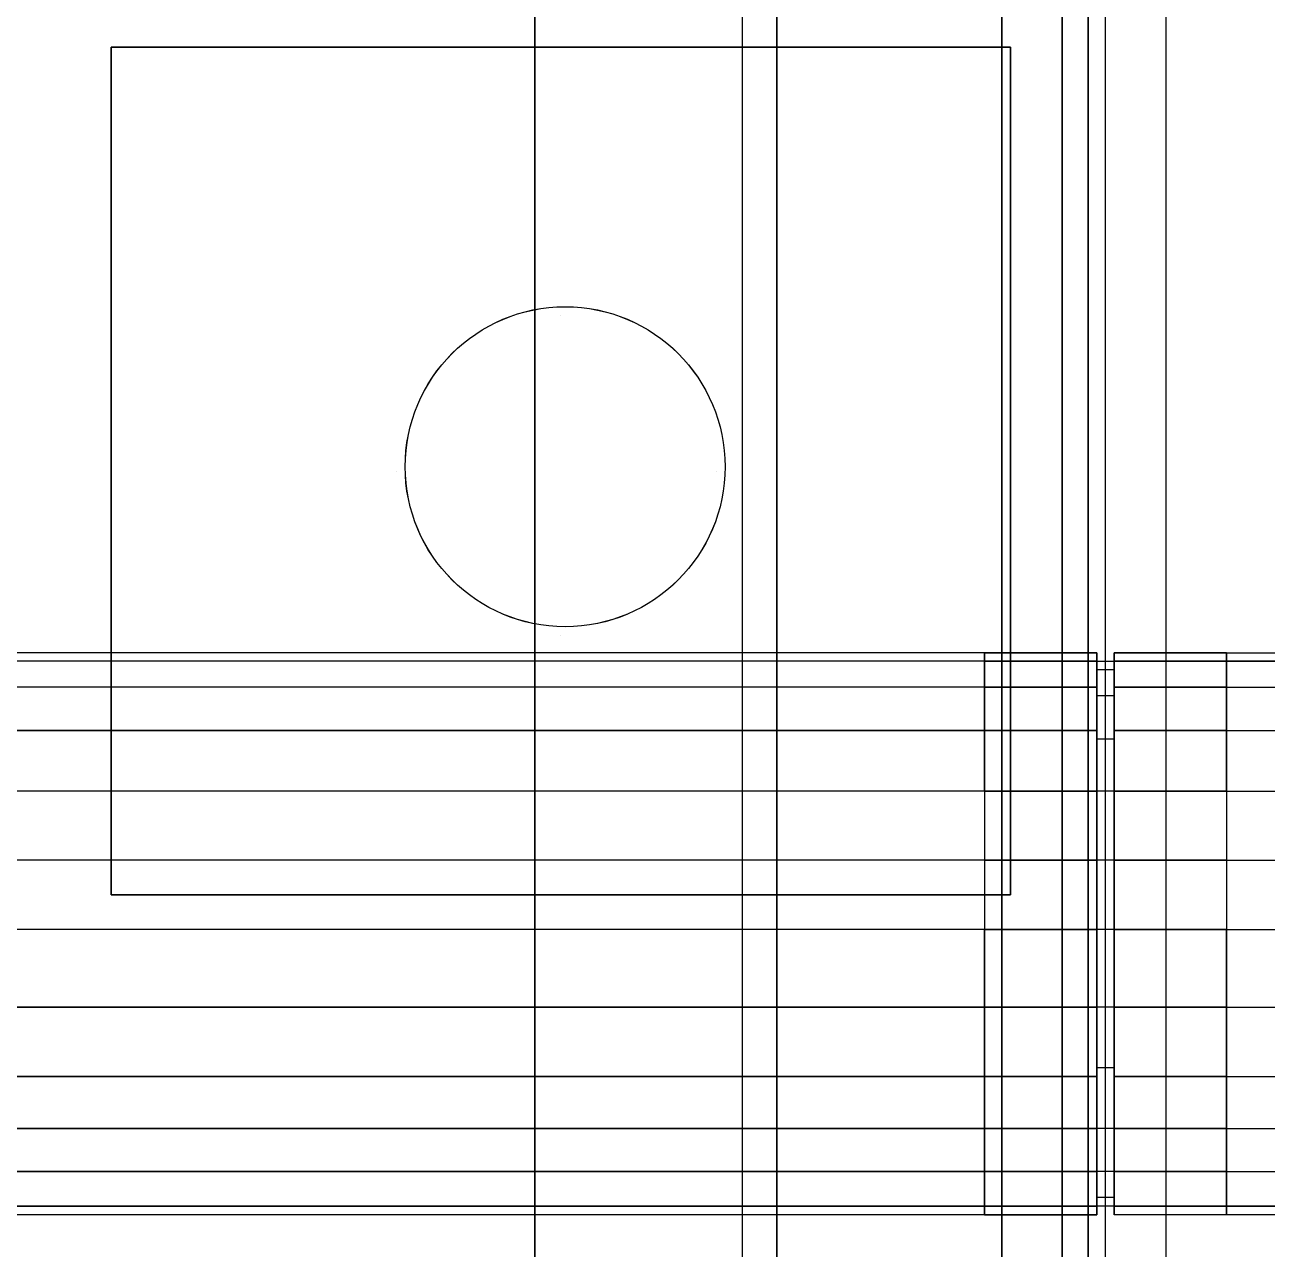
# Model space of a CAD drawing. Header units: metres. Extents: x 114 to 218, y 8 to 180.
# Drawn here: x 183.402 to 185.612, y 86.564 to 88.741 of the extents above; entities that cross this region are included whole.
import ezdxf

# ---------------------------------------------------------------- set-up
doc = ezdxf.new("R2010")
doc.units = ezdxf.units.M
doc.header["$MEASUREMENT"] = 0
for name, color, linetype in [('_Route', 7, 'Continuous'), ('A-2D-I-WALL', 7, 'Continuous'), ('A-3D-I-WALL', 7, 'Continuous'), ('E-LIGHT', 7, 'Continuous'), ('M-SA2S-Conn', 7, 'Continuous'), ('M-SA2S-Round', 7, 'Continuous'), ('PL-DCW-Pipe', 7, 'Continuous'), ('PL-DCW-Pipe_Fitting-Insulation', 7, 'Continuous')]:
    doc.layers.add(name, color=color, linetype=linetype)

msp = doc.modelspace()

# ---------------------------------------------------------------- linework, layer by layer
at = {"layer": '_Route', "color": 4, "true_color": 0x00ffff}
msp.add_lwpolyline([(185.2934, 89.3781), (185.2934, 84.7328)], dxfattribs=at)
msp.add_lwpolyline([(185.2934, 89.3781), (185.2934, 84.7328)], dxfattribs=at)
at = {"layer": 'A-2D-I-WALL', "color": 9, "true_color": 0xbababa}
for points in [[(184.6781, 86.1018), (184.6781, 89.7934)], [(184.3089, 89.7318), (184.3089, 86.1633)], [(184.7396, 86.1633), (184.7396, 89.7318)]]:
    msp.add_lwpolyline(points, dxfattribs=at)
at = {"layer": 'A-3D-I-WALL', "color": 42, "true_color": 0xdda500}
for points in [[(184.3089, 89.7318), (184.3089, 86.1633), (184.3089, 89.7318)], [(184.7396, 89.7318), (184.7396, 86.1633), (184.7396, 89.7318)]]:
    msp.add_lwpolyline(points, dxfattribs=at)
at = {"layer": 'E-LIGHT', "color": 5, "true_color": 0x0000ff}
for points in [[(183.5552, 87.1939), (183.5552, 88.7013), (185.1549, 88.7013), (185.1549, 87.1939), (185.1549, 88.7013), (183.5552, 88.7013), (183.5552, 87.1939)], [(183.5552, 88.7013), (183.5552, 88.7013)], [(183.5552, 88.7013), (183.5552, 88.7013)], [(185.1549, 88.7013), (185.1549, 88.7013)], [(185.1549, 88.7013), (185.1549, 88.7013)], [(184.3551, 88.2244), (184.3551, 88.2244)], [(184.0628, 87.9476), (184.0628, 87.9476)], [(184.6319, 87.9476), (184.6319, 87.9476)], [(184.3551, 87.6553), (184.3551, 87.6553)], [(185.1549, 87.1939), (183.5552, 87.1939), (185.1549, 87.1939)], [(183.5552, 87.1939), (183.5552, 87.1939)], [(183.5552, 87.1939), (183.5552, 87.1939)], [(185.1549, 87.1939), (185.1549, 87.1939)], [(185.1549, 87.1939), (185.1549, 87.1939)]]:
    msp.add_lwpolyline(points, dxfattribs=at)
for radius in [0.2846, 0.2845]:
    msp.add_circle((184.3627, 87.9553), radius, dxfattribs=at)
at = {"layer": 'M-SA2S-Conn', "color": 5, "true_color": 0x0000ff}
for points in [[(185.1088, 87.6245), (185.1088, 87.6092), (185.3087, 87.6092)], [(185.1088, 87.6092), (185.1088, 87.6245), (185.3087, 87.6245)], [(185.1088, 87.6245), (185.1088, 87.6245)], [(185.1088, 87.6092), (185.1088, 87.563), (185.3087, 87.563)], [(185.1088, 87.563), (185.1088, 87.6092), (185.3087, 87.6092)], [(185.1088, 87.6092), (185.1088, 87.6092)], [(185.1088, 87.6092), (185.1088, 87.6092)], [(185.3087, 87.2554), (185.3087, 87.3784), (185.3087, 87.4861), (185.3087, 87.563), (185.3087, 87.6092), (185.3087, 87.6245), (185.3087, 87.6092), (185.3087, 87.563), (185.3087, 87.4861), (185.3087, 87.3784), (185.3087, 87.2554), (185.3087, 87.1323), (185.3087, 86.9939), (185.3087, 86.8708), (185.3087, 86.7785), (185.3087, 86.7016), (185.3087, 86.6401), (185.3087, 86.6247), (185.3087, 86.6401), (185.3087, 86.7016), (185.3087, 86.7785), (185.3087, 86.8708), (185.3087, 86.9939), (185.3087, 87.1323), (185.3087, 87.2554)], [(185.3087, 87.6245), (185.3087, 87.6245)], [(185.3087, 87.6092), (185.3395, 87.6092), (185.3395, 87.5938), (185.3087, 87.5938)], [(185.3087, 86.6555), (185.3087, 86.6401), (185.3087, 86.6555), (185.3087, 86.7016), (185.3087, 86.7785), (185.3087, 86.8862), (185.3087, 86.9939), (185.3087, 87.1323), (185.3087, 87.2554), (185.3087, 87.3784), (185.3087, 87.4707), (185.3087, 87.5476), (185.3087, 87.5938), (185.3087, 87.6092), (185.3087, 87.5938), (185.3087, 87.5476), (185.3087, 87.4707), (185.3087, 87.3784), (185.3087, 87.2554), (185.3087, 87.1323), (185.3087, 86.9939), (185.3087, 86.8862), (185.3087, 86.7785), (185.3087, 86.7016), (185.3087, 86.6555)], [(185.3087, 87.6092), (185.3087, 87.6092)], [(185.3087, 87.6092), (185.3087, 87.6092)], [(185.3087, 87.6092), (185.3087, 87.6092)], [(185.5395, 87.6245), (185.5395, 87.6092), (185.3395, 87.6092)], [(185.5395, 87.6092), (185.5395, 87.6245), (185.3395, 87.6245)], [(185.3395, 87.6092), (185.3395, 87.563), (185.3395, 87.4861), (185.3395, 87.3784), (185.3395, 87.2554), (185.3395, 87.1323), (185.3395, 86.9939), (185.3395, 86.8708), (185.3395, 86.7785), (185.3395, 86.7016), (185.3395, 86.6401), (185.3395, 86.6247), (185.3395, 86.6401), (185.3395, 86.7016), (185.3395, 86.7785), (185.3395, 86.8708), (185.3395, 86.9939), (185.3395, 87.1323), (185.3395, 87.2554), (185.3395, 87.3784), (185.3395, 87.4861), (185.3395, 87.563), (185.3395, 87.6092), (185.3395, 87.6245), (185.3395, 87.6092)], [(185.3395, 87.6245), (185.3395, 87.6245)], [(185.5395, 87.6092), (185.5395, 87.563), (185.3395, 87.563)], [(185.5395, 87.563), (185.5395, 87.6092), (185.3395, 87.6092)], [(185.3395, 87.6092), (185.3395, 87.5938), (185.3395, 87.5476)], [(185.3395, 87.6092), (185.3395, 87.6092)], [(185.3395, 87.6092), (185.3395, 87.6092)], [(185.3395, 87.6092), (185.3395, 87.6092)], [(185.5395, 87.6245), (185.5395, 87.6245)], [(185.5395, 87.6092), (185.5395, 87.6092)], [(185.5395, 87.6092), (185.5395, 87.6092)], [(185.3395, 87.5938), (185.3087, 87.5938)], [(185.3395, 87.5938), (185.3395, 87.5476), (185.3087, 87.5476)], [(185.3087, 87.5938), (185.3087, 87.5938)], [(185.3087, 87.5938), (185.3087, 87.5938)], [(185.3395, 87.5938), (185.3395, 87.5938)], [(185.3395, 87.5938), (185.3395, 87.5938)], [(185.1088, 87.563), (185.1088, 87.4861), (185.3087, 87.4861)], [(185.1088, 87.4861), (185.1088, 87.563), (185.3087, 87.563)], [(185.1088, 87.563), (185.1088, 87.563)], [(185.1088, 87.563), (185.1088, 87.563)], [(185.3087, 87.563), (185.3087, 87.563)], [(185.3087, 87.563), (185.3087, 87.563)], [(185.3395, 87.4707), (185.3395, 87.5476), (185.3087, 87.5476)], [(185.3395, 87.5476), (185.3395, 87.4707), (185.3087, 87.4707)], [(185.3087, 87.5476), (185.3087, 87.5476)], [(185.3087, 87.5476), (185.3087, 87.5476)], [(185.5395, 87.563), (185.5395, 87.4861), (185.3395, 87.4861)], [(185.5395, 87.4861), (185.5395, 87.563), (185.3395, 87.563)], [(185.3395, 87.563), (185.3395, 87.563)], [(185.3395, 87.563), (185.3395, 87.563)], [(185.3395, 87.5476), (185.3395, 87.5476)], [(185.3395, 87.5476), (185.3395, 87.5476)], [(185.5395, 87.563), (185.5395, 87.563)], [(185.5395, 87.563), (185.5395, 87.563)], [(185.1088, 87.4861), (185.1088, 87.3784), (185.3087, 87.3784)], [(185.3087, 87.3784), (185.1088, 87.3784), (185.1088, 87.4861), (185.3087, 87.4861)], [(185.1088, 87.4861), (185.1088, 87.4861)], [(185.1088, 87.4861), (185.1088, 87.4861)], [(185.3087, 87.4861), (185.3087, 87.4861)], [(185.3087, 87.4861), (185.3087, 87.4861)], [(185.5395, 87.4861), (185.5395, 87.3784), (185.3395, 87.3784)], [(185.3395, 87.3784), (185.5395, 87.3784), (185.5395, 87.4861), (185.3395, 87.4861)], [(185.3395, 87.4861), (185.3395, 87.4861)], [(185.3395, 87.4861), (185.3395, 87.4861)], [(185.5395, 87.4861), (185.5395, 87.4861)], [(185.5395, 87.4861), (185.5395, 87.4861)], [(185.3395, 87.3784), (185.3395, 87.4707), (185.3087, 87.4707)], [(185.3395, 87.4707), (185.3395, 87.3784), (185.3087, 87.3784)], [(185.3087, 87.4707), (185.3087, 87.4707)], [(185.3087, 87.4707), (185.3087, 87.4707)], [(185.3395, 87.4707), (185.3395, 87.4707)], [(185.3395, 87.4707), (185.3395, 87.4707)], [(185.1088, 87.3784), (185.1088, 87.2554), (185.1088, 87.1323)], [(185.1088, 87.3784), (185.1088, 87.2554), (185.3087, 87.2554)], [(185.1088, 87.3784), (185.1088, 87.3784)], [(185.1088, 87.3784), (185.1088, 87.3784)], [(185.3395, 87.2554), (185.3395, 87.3784), (185.3087, 87.3784)], [(185.3395, 87.3784), (185.3395, 87.2554), (185.3087, 87.2554)], [(185.3087, 87.3784), (185.3087, 87.3784)], [(185.3087, 87.3784), (185.3087, 87.3784)], [(185.3087, 87.3784), (185.3087, 87.3784)], [(185.3087, 87.3784), (185.3087, 87.3784)], [(185.5395, 87.3784), (185.5395, 87.2554), (185.3395, 87.2554)], [(185.3395, 87.3784), (185.3395, 87.3784)], [(185.3395, 87.3784), (185.3395, 87.3784)], [(185.3395, 87.3784), (185.3395, 87.3784)], [(185.3395, 87.3784), (185.3395, 87.3784)], [(185.5395, 87.3784), (185.5395, 87.2554), (185.5395, 87.1323)], [(185.5395, 87.3784), (185.5395, 87.3784)], [(185.5395, 87.3784), (185.5395, 87.3784)], [(185.1088, 87.2554), (185.3087, 87.2554)], [(185.1088, 87.2554), (185.1088, 87.1323), (185.3087, 87.1323)], [(185.1088, 87.2554), (185.1088, 87.2554)], [(185.1088, 87.2554), (185.1088, 87.2554)], [(185.3395, 87.1323), (185.3395, 87.2554), (185.3087, 87.2554)], [(185.3395, 87.2554), (185.3395, 87.1323), (185.3087, 87.1323)], [(185.3087, 87.2554), (185.3087, 87.2554)], [(185.3087, 87.2554), (185.3087, 87.2554)], [(185.3087, 87.2554), (185.3087, 87.2554)], [(185.3087, 87.2554), (185.3087, 87.2554)], [(185.5395, 87.2554), (185.3395, 87.2554)], [(185.5395, 87.2554), (185.5395, 87.1323), (185.3395, 87.1323)], [(185.3395, 87.2554), (185.3395, 87.2554)], [(185.3395, 87.2554), (185.3395, 87.2554)], [(185.3395, 87.2554), (185.3395, 87.2554)], [(185.3395, 87.2554), (185.3395, 87.2554)], [(185.5395, 87.2554), (185.5395, 87.2554)], [(185.5395, 87.2554), (185.5395, 87.2554)], [(185.1088, 86.9939), (185.1088, 87.1323), (185.3087, 87.1323)], [(185.1088, 87.1323), (185.1088, 86.9939), (185.3087, 86.9939)], [(185.1088, 87.1323), (185.1088, 87.1323)], [(185.1088, 87.1323), (185.1088, 87.1323)], [(185.3395, 86.9939), (185.3395, 87.1323), (185.3087, 87.1323)], [(185.3395, 87.1323), (185.3395, 86.9939), (185.3087, 86.9939)], [(185.3087, 87.1323), (185.3087, 87.1323)], [(185.3087, 87.1323), (185.3087, 87.1323)], [(185.3087, 87.1323), (185.3087, 87.1323)], [(185.3087, 87.1323), (185.3087, 87.1323)], [(185.5395, 86.9939), (185.5395, 87.1323), (185.3395, 87.1323)], [(185.5395, 87.1323), (185.5395, 86.9939), (185.3395, 86.9939)], [(185.3395, 87.1323), (185.3395, 87.1323)], [(185.3395, 87.1323), (185.3395, 87.1323)], [(185.3395, 87.1323), (185.3395, 87.1323)], [(185.3395, 87.1323), (185.3395, 87.1323)], [(185.5395, 87.1323), (185.5395, 87.1323)], [(185.5395, 87.1323), (185.5395, 87.1323)], [(185.1088, 86.8708), (185.1088, 86.9939), (185.3087, 86.9939)], [(185.1088, 86.9939), (185.1088, 86.8708), (185.3087, 86.8708)], [(185.1088, 86.9939), (185.1088, 86.9939)], [(185.1088, 86.9939), (185.1088, 86.9939)], [(185.3395, 86.8862), (185.3395, 86.9939), (185.3087, 86.9939)], [(185.3395, 86.9939), (185.3395, 86.8862), (185.3087, 86.8862)], [(185.3087, 86.9939), (185.3087, 86.9939)], [(185.3087, 86.9939), (185.3087, 86.9939)], [(185.3087, 86.9939), (185.3087, 86.9939)], [(185.3087, 86.9939), (185.3087, 86.9939)], [(185.5395, 86.8708), (185.5395, 86.9939), (185.3395, 86.9939)], [(185.5395, 86.9939), (185.5395, 86.8708), (185.3395, 86.8708)], [(185.3395, 86.9939), (185.3395, 86.9939)], [(185.3395, 86.9939), (185.3395, 86.9939)], [(185.3395, 86.9939), (185.3395, 86.9939)], [(185.3395, 86.9939), (185.3395, 86.9939)], [(185.5395, 86.9939), (185.5395, 86.9939)], [(185.5395, 86.9939), (185.5395, 86.9939)], [(185.3395, 86.7785), (185.3395, 86.8862), (185.3087, 86.8862)], [(185.3395, 86.8862), (185.3395, 86.7785), (185.3087, 86.7785)], [(185.3087, 86.8862), (185.3087, 86.8862)], [(185.3087, 86.8862), (185.3087, 86.8862)], [(185.3395, 86.8862), (185.3395, 86.8862)], [(185.3395, 86.8862), (185.3395, 86.8862)], [(185.1088, 86.7785), (185.1088, 86.8708), (185.3087, 86.8708)], [(185.1088, 86.8708), (185.1088, 86.7785), (185.3087, 86.7785)], [(185.1088, 86.8708), (185.1088, 86.8708)], [(185.1088, 86.8708), (185.1088, 86.8708)], [(185.3087, 86.8708), (185.3087, 86.8708)], [(185.3087, 86.8708), (185.3087, 86.8708)], [(185.5395, 86.7785), (185.5395, 86.8708), (185.3395, 86.8708)], [(185.5395, 86.8708), (185.5395, 86.7785), (185.3395, 86.7785)], [(185.3395, 86.8708), (185.3395, 86.8708)], [(185.3395, 86.8708), (185.3395, 86.8708)], [(185.5395, 86.8708), (185.5395, 86.8708)], [(185.5395, 86.8708), (185.5395, 86.8708)], [(185.1088, 86.7016), (185.1088, 86.7785), (185.3087, 86.7785)], [(185.1088, 86.7785), (185.1088, 86.7016), (185.3087, 86.7016)], [(185.1088, 86.7785), (185.1088, 86.7785)], [(185.1088, 86.7785), (185.1088, 86.7785)], [(185.3395, 86.7016), (185.3395, 86.7785), (185.3087, 86.7785)], [(185.3395, 86.7785), (185.3395, 86.7016), (185.3087, 86.7016)], [(185.3087, 86.7785), (185.3087, 86.7785)], [(185.3087, 86.7785), (185.3087, 86.7785)], [(185.3087, 86.7785), (185.3087, 86.7785)], [(185.3087, 86.7785), (185.3087, 86.7785)], [(185.5395, 86.7016), (185.5395, 86.7785), (185.3395, 86.7785)], [(185.5395, 86.7785), (185.5395, 86.7016), (185.3395, 86.7016)], [(185.3395, 86.7785), (185.3395, 86.7785)], [(185.3395, 86.7785), (185.3395, 86.7785)], [(185.3395, 86.7785), (185.3395, 86.7785)], [(185.3395, 86.7785), (185.3395, 86.7785)], [(185.5395, 86.7785), (185.5395, 86.7785)], [(185.5395, 86.7785), (185.5395, 86.7785)], [(185.1088, 86.6401), (185.1088, 86.7016), (185.3087, 86.7016)], [(185.1088, 86.7016), (185.1088, 86.6401), (185.3087, 86.6401)], [(185.1088, 86.7016), (185.1088, 86.7016)], [(185.1088, 86.7016), (185.1088, 86.7016)], [(185.3395, 86.6555), (185.3395, 86.7016), (185.3087, 86.7016)], [(185.3395, 86.7016), (185.3395, 86.6555), (185.3087, 86.6555)], [(185.3087, 86.7016), (185.3087, 86.7016)], [(185.3087, 86.7016), (185.3087, 86.7016)], [(185.3087, 86.7016), (185.3087, 86.7016)], [(185.3087, 86.7016), (185.3087, 86.7016)], [(185.5395, 86.6401), (185.5395, 86.7016), (185.3395, 86.7016)], [(185.5395, 86.7016), (185.5395, 86.6401), (185.3395, 86.6401)], [(185.3395, 86.7016), (185.3395, 86.7016)], [(185.3395, 86.7016), (185.3395, 86.7016)], [(185.3395, 86.7016), (185.3395, 86.7016)], [(185.3395, 86.7016), (185.3395, 86.7016)], [(185.5395, 86.7016), (185.5395, 86.7016)], [(185.5395, 86.7016), (185.5395, 86.7016)], [(185.1088, 86.6247), (185.1088, 86.6401), (185.3087, 86.6401)], [(185.1088, 86.6401), (185.1088, 86.6247), (185.3087, 86.6247)], [(185.1088, 86.6401), (185.1088, 86.6401)], [(185.1088, 86.6401), (185.1088, 86.6401)], [(185.3395, 86.6401), (185.3395, 86.6555), (185.3087, 86.6555)], [(185.3395, 86.6555), (185.3395, 86.6401), (185.3087, 86.6401)], [(185.3087, 86.6555), (185.3087, 86.6555)], [(185.3087, 86.6555), (185.3087, 86.6555)], [(185.3087, 86.6401), (185.3087, 86.6401)], [(185.3087, 86.6401), (185.3087, 86.6401)], [(185.3087, 86.6401), (185.3087, 86.6401)], [(185.3395, 86.6555), (185.3395, 86.6555)], [(185.3395, 86.6555), (185.3395, 86.6555)], [(185.5395, 86.6247), (185.5395, 86.6401), (185.3395, 86.6401)], [(185.5395, 86.6401), (185.5395, 86.6247), (185.3395, 86.6247)], [(185.3395, 86.6401), (185.3395, 86.6401)], [(185.3395, 86.6401), (185.3395, 86.6401)], [(185.3395, 86.6401), (185.3395, 86.6401)], [(185.5395, 86.6401), (185.5395, 86.6401)], [(185.5395, 86.6401), (185.5395, 86.6401)], [(185.1088, 86.6247), (185.1088, 86.6247)], [(185.3087, 86.6247), (185.3087, 86.6247)], [(185.3395, 86.6247), (185.3395, 86.6247)], [(185.5395, 86.6247), (185.5395, 86.6247)]]:
    msp.add_lwpolyline(points, dxfattribs=at)
at = {"layer": 'M-SA2S-Round', "color": 5, "true_color": 0x0000ff}
for points in [[(185.3087, 87.6092), (185.3087, 87.6245), (179.3098, 87.6245), (179.3098, 87.6092)], [(185.3087, 87.6245), (185.3087, 87.6092), (179.3098, 87.6092), (179.3098, 87.6245)], [(185.3087, 87.563), (185.3087, 87.6092), (179.3098, 87.6092), (179.3098, 87.563)], [(185.3087, 87.6092), (185.3087, 87.563), (179.3098, 87.563), (179.3098, 87.6092)], [(185.3087, 87.6245), (185.3087, 87.6245)], [(185.3087, 87.6092), (185.3087, 87.6092)], [(185.3087, 87.6092), (185.3087, 87.6092)], [(191.3384, 87.6092), (191.3384, 87.6245), (191.3384, 87.6092), (185.3395, 87.6092), (185.3395, 87.6245)], [(185.3395, 87.6092), (185.3395, 87.6245), (191.3384, 87.6245)], [(185.3395, 87.6245), (185.3395, 87.6245)], [(185.3395, 87.563), (185.3395, 87.4861), (191.3384, 87.4861), (191.3384, 87.563), (191.3384, 87.6092)], [(185.3395, 87.6092), (185.3395, 87.563), (191.3384, 87.563)], [(185.3395, 87.563), (185.3395, 87.6092), (191.3384, 87.6092), (191.3384, 87.563), (191.3384, 87.4861)], [(185.3395, 87.6092), (185.3395, 87.6092)], [(185.3395, 87.6092), (185.3395, 87.6092)], [(185.3087, 87.4861), (185.3087, 87.563), (179.3098, 87.563), (179.3098, 87.4861)], [(185.3087, 87.563), (185.3087, 87.4861), (179.3098, 87.4861), (179.3098, 87.563)], [(185.3087, 87.563), (185.3087, 87.563)], [(185.3087, 87.563), (185.3087, 87.563)], [(185.3395, 87.4861), (185.3395, 87.563), (191.3384, 87.563)], [(185.3395, 87.563), (185.3395, 87.563)], [(185.3395, 87.563), (185.3395, 87.563)], [(185.3087, 87.3784), (179.3098, 87.3784), (179.3098, 87.4861), (185.3087, 87.4861), (185.3087, 87.3784), (185.3087, 87.2554), (179.3098, 87.2554)], [(185.3087, 87.4861), (185.3087, 87.3784), (179.3098, 87.3784), (179.3098, 87.4861)], [(185.3087, 87.4861), (185.3087, 87.4861)], [(185.3087, 87.4861), (185.3087, 87.4861)], [(185.3395, 87.3784), (185.3395, 87.2554), (191.3384, 87.2554), (191.3384, 87.3784), (191.3384, 87.4861)], [(185.3395, 87.4861), (185.3395, 87.3784), (191.3384, 87.3784)], [(185.3395, 87.3784), (185.3395, 87.4861), (191.3384, 87.4861), (191.3384, 87.3784), (191.3384, 87.2554)], [(185.3395, 87.4861), (185.3395, 87.4861)], [(185.3395, 87.4861), (185.3395, 87.4861)], [(185.3087, 87.2554), (185.3087, 87.1323), (179.3098, 87.1323), (179.3098, 87.2554), (179.3098, 87.3784)], [(185.3087, 87.3784), (185.3087, 87.2554), (179.3098, 87.2554), (179.3098, 87.3784)], [(185.3087, 87.3784), (185.3087, 87.3784)], [(185.3087, 87.3784), (185.3087, 87.3784)], [(185.3395, 87.2554), (185.3395, 87.3784), (191.3384, 87.3784)], [(185.3395, 87.3784), (185.3395, 87.3784)], [(185.3395, 87.3784), (185.3395, 87.3784)], [(185.3087, 87.2554), (185.3087, 87.1323), (179.3098, 87.1323), (179.3098, 87.2554)], [(185.3087, 87.2554), (185.3087, 87.2554)], [(185.3087, 87.2554), (185.3087, 87.2554)], [(185.3395, 87.2554), (185.3395, 87.1323), (191.3384, 87.1323)], [(185.3395, 87.1323), (185.3395, 87.2554), (191.3384, 87.2554), (191.3384, 87.1323), (191.3384, 86.9939)], [(185.3395, 87.2554), (185.3395, 87.2554)], [(185.3395, 87.2554), (185.3395, 87.2554)], [(185.3087, 87.1323), (185.3087, 86.9939), (179.3098, 86.9939), (179.3098, 87.1323)], [(179.3098, 87.1323), (179.3098, 86.9939), (185.3087, 86.9939), (185.3087, 87.1323)], [(185.3087, 87.1323), (185.3087, 87.1323)], [(185.3087, 87.1323), (185.3087, 87.1323)], [(185.3395, 86.9939), (185.3395, 87.1323), (191.3384, 87.1323)], [(185.3395, 87.1323), (185.3395, 86.9939), (191.3384, 86.9939)], [(185.3395, 87.1323), (185.3395, 87.1323)], [(185.3395, 87.1323), (185.3395, 87.1323)], [(185.3087, 86.9939), (185.3087, 86.8708), (179.3098, 86.8708), (179.3098, 86.9939)], [(185.3087, 86.9939), (185.3087, 86.8708), (185.3087, 86.7785), (185.3087, 86.7016), (185.3087, 86.6401), (185.3087, 86.6247)], [(185.3087, 86.9939), (185.3087, 86.9939)], [(185.3087, 86.9939), (185.3087, 86.9939)], [(185.3395, 86.8708), (185.3395, 86.9939), (191.3384, 86.9939), (191.3384, 86.8708), (191.3384, 86.7785)], [(185.3395, 86.9939), (185.3395, 86.8708), (191.3384, 86.8708)], [(185.3395, 86.9939), (185.3395, 86.9939)], [(185.3395, 86.9939), (185.3395, 86.9939)], [(185.3087, 86.8708), (185.3087, 86.7785), (179.3098, 86.7785), (179.3098, 86.8708)], [(179.3098, 86.8708), (185.3087, 86.8708)], [(185.3087, 86.8708), (185.3087, 86.8708)], [(185.3087, 86.8708), (185.3087, 86.8708)], [(185.3395, 86.7785), (185.3395, 86.8708), (191.3384, 86.8708)], [(185.3395, 86.8708), (185.3395, 86.7785), (191.3384, 86.7785)], [(185.3395, 86.8708), (185.3395, 86.8708)], [(185.3395, 86.8708), (185.3395, 86.8708)], [(185.3087, 86.7785), (185.3087, 86.7016), (179.3098, 86.7016), (179.3098, 86.7785)], [(179.3098, 86.7785), (185.3087, 86.7785)], [(185.3087, 86.7785), (185.3087, 86.7785)], [(185.3087, 86.7785), (185.3087, 86.7785)], [(185.3395, 86.7016), (185.3395, 86.7785), (191.3384, 86.7785), (191.3384, 86.7016), (191.3384, 86.6401), (185.3395, 86.6401), (185.3395, 86.7016), (191.3384, 86.7016)], [(185.3395, 86.7785), (185.3395, 86.7016), (191.3384, 86.7016)], [(185.3395, 86.7785), (185.3395, 86.7785)], [(185.3395, 86.7785), (185.3395, 86.7785)], [(185.3087, 86.7016), (185.3087, 86.6401), (179.3098, 86.6401), (179.3098, 86.7016)], [(179.3098, 86.7016), (185.3087, 86.7016)], [(185.3087, 86.7016), (185.3087, 86.7016)], [(185.3087, 86.7016), (185.3087, 86.7016)], [(185.3395, 86.7016), (185.3395, 86.6401), (191.3384, 86.6401), (191.3384, 86.6247), (185.3395, 86.6247), (185.3395, 86.6401), (185.3395, 86.6247)], [(185.3395, 86.7016), (185.3395, 86.7016)], [(185.3395, 86.7016), (185.3395, 86.7016)], [(185.3087, 86.6401), (185.3087, 86.6247), (179.3098, 86.6247), (179.3098, 86.6401), (185.3087, 86.6401)], [(185.3087, 86.6401), (185.3087, 86.6401)], [(185.3087, 86.6401), (185.3087, 86.6401)], [(185.3395, 86.6401), (185.3395, 86.6401)], [(185.3395, 86.6401), (185.3395, 86.6401)], [(185.3087, 86.6247), (185.3087, 86.6247)], [(185.3395, 86.6247), (185.3395, 86.6247)]]:
    msp.add_lwpolyline(points, dxfattribs=at)
at = {"layer": 'PL-DCW-Pipe', "color": 152, "true_color": 0x006edd}
for points in [[(185.2472, 84.7789), (185.2472, 89.3165)], [(185.2472, 89.3165), (185.2472, 84.7789)], [(185.2472, 84.7789), (185.2472, 89.3165)], [(185.2472, 89.3165), (185.2472, 84.7789)], [(185.2934, 84.7789), (185.2934, 89.3165)], [(185.2934, 84.7789), (185.2934, 89.3165)], [(185.2934, 84.7789), (185.2934, 89.3165)], [(185.2934, 84.7789), (185.2934, 89.3165)], [(185.3241, 84.7789), (185.3241, 89.3165)], [(185.3241, 84.7789), (185.3241, 89.3165)], [(185.3241, 84.7789), (185.3241, 89.3165)], [(185.3241, 84.7789), (185.3241, 89.3165)]]:
    msp.add_lwpolyline(points, dxfattribs=at)
at = {"layer": 'PL-DCW-Pipe_Fitting-Insulation', "color": 7, "true_color": 0xfafafa}
for points in [[(185.1395, 84.7789), (185.1395, 89.3165)], [(185.1395, 89.3165), (185.1395, 84.7789)], [(185.1395, 84.7789), (185.1395, 89.3165)], [(185.1395, 89.3165), (185.1395, 84.7789)], [(185.2934, 84.7789), (185.2934, 89.3165)], [(185.2934, 84.7789), (185.2934, 89.3165)], [(185.2934, 84.7789), (185.2934, 89.3165)], [(185.2934, 84.7789), (185.2934, 89.3165)], [(185.4318, 84.7789), (185.4318, 89.3165)], [(185.4318, 84.7789), (185.4318, 89.3165)], [(185.4318, 84.7789), (185.4318, 89.3165)], [(185.4318, 84.7789), (185.4318, 89.3165)]]:
    msp.add_lwpolyline(points, dxfattribs=at)

doc.saveas('drawing.dxf')
